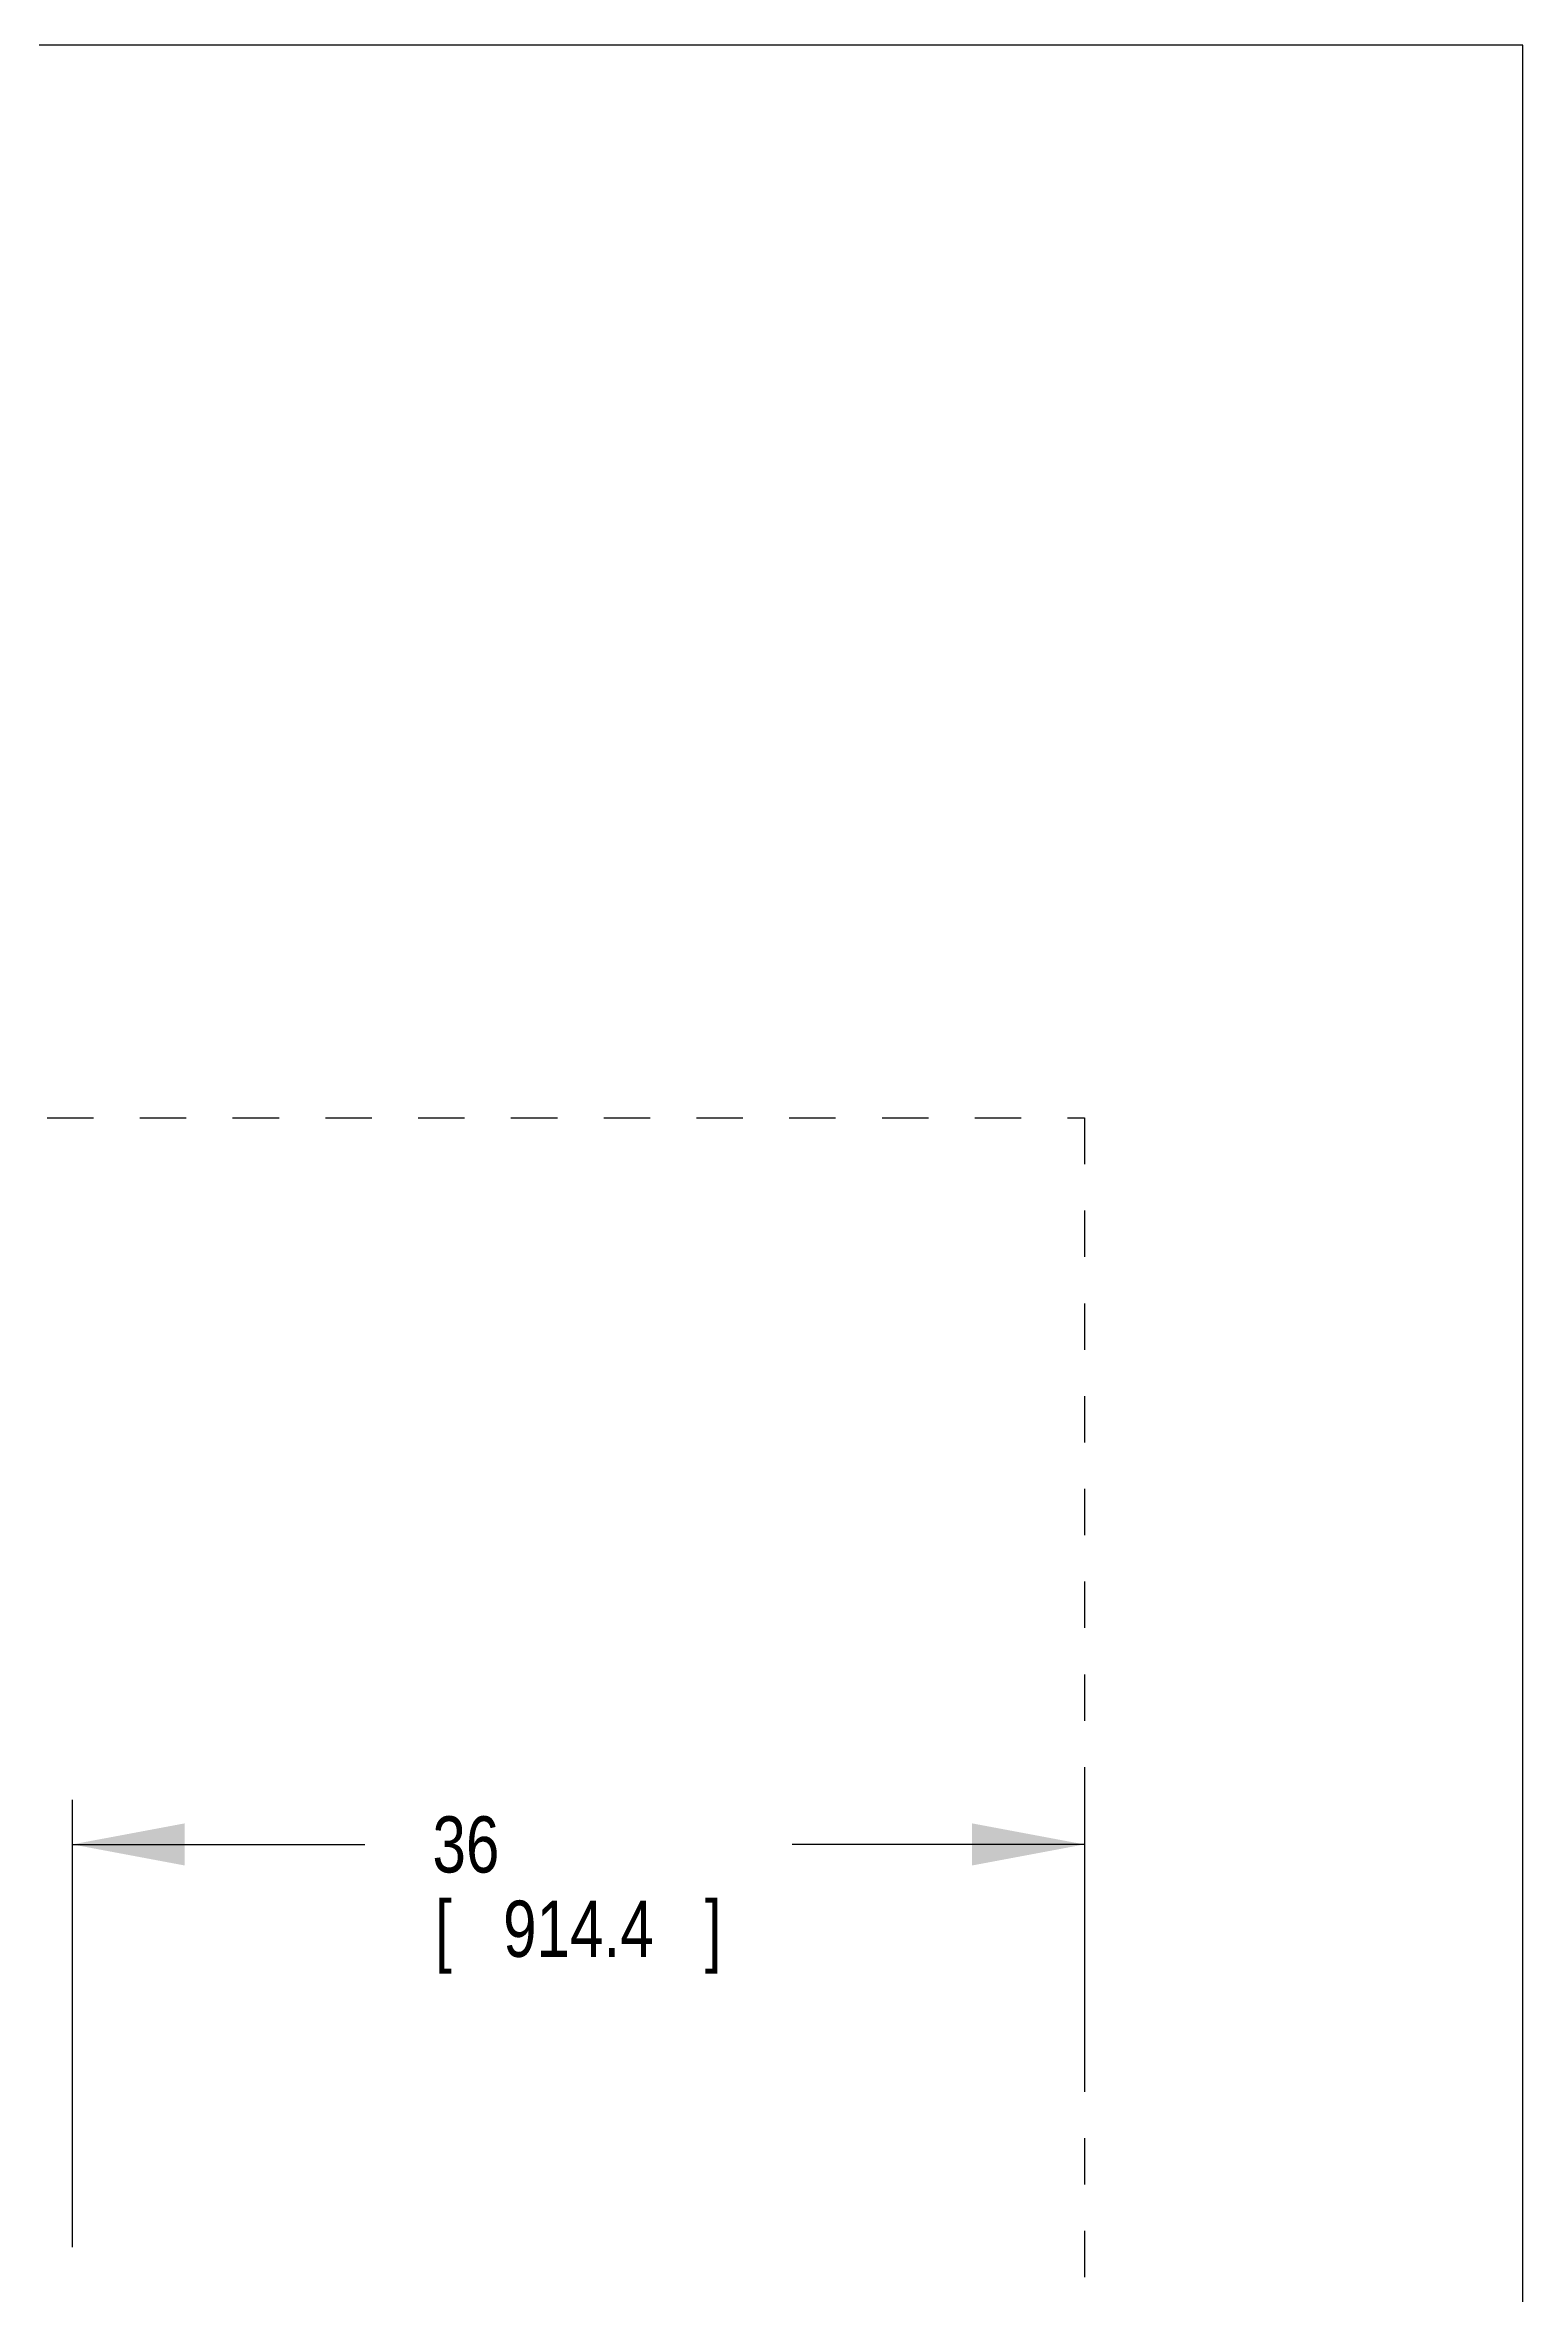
# Model space of a CAD drawing. Extents: x 0 to 300, y 0 to 250.
# Drawn here: x 247.4 to 300, y 169.9 to 250 of the extents above; entities that cross this region are included whole.
import ezdxf
from ezdxf.enums import TextEntityAlignment as Align

# ---------------------------------------------------------------- set-up
doc = ezdxf.new("R2010")
doc.units = 0
doc.header["$LTSCALE"] = 16.5
doc.linetypes.add('DASHED', pattern=[0.2, 0.1, -0.1])
doc.layers.get('0').update_dxf_attribs({"linetype": 'CONTINUOUS'})
doc.layers.add('SERVCLEAR', color=1, linetype='CONTINUOUS')
doc.layers.add('SERVCLRDIM', color=1, linetype='CONTINUOUS')
doc.styles.get("Standard").update_dxf_attribs({"font": 'txt', "width": 0.8})
doc.dimstyles.get("Standard").update_dxf_attribs({"dimtxt": 0.18, "dimasz": 0.18, "dimexe": 0.18, "dimexo": 0.0625, "dimgap": 0.09, "dimtad": 0, "dimtih": 1, "dimtoh": 1, "dimzin": 0, "dimcen": 0.09, "dimazin": 3, "dimtfac": 1, "dimtofl": 0, "dimtmove": 0, "dimatfit": 3})

# ---------------------------------------------------------------- blocks, each defined once
blk = doc.blocks.new('_FILLED')
at = {"color": 0, "linetype": 'ByBlock'}
blk.add_solid([(0, 0), (-1, 0.1875), (-1, -0.1875)], dxfattribs=at)
blk = doc.blocks.new('*D13')
at = {"layer": 'SERVCLRDIM', "color": 1, "linetype": 'CONTINUOUS'}
for p, q in [((248.398, 171.656), (248.398, 187.568)), ((284.398, 187.568), (284.398, 177.951)), ((248.398, 185.98), (258.798, 185.98)), ((284.398, 185.98), (273.998, 185.98))]:
    blk.add_line(p, q, dxfattribs=at)
at = {"layer": 'SERVCLRDIM', "color": 1, "linetype": 'CONTINUOUS', "xscale": 4, "yscale": 4, "zscale": 4, "rotation": 180}
blk.add_blockref('_FILLED', (248.398, 185.98), dxfattribs=at)
at = {"layer": 'SERVCLRDIM', "color": 1, "linetype": 'CONTINUOUS', "xscale": 4, "yscale": 4, "zscale": 4}
blk.add_blockref('_FILLED', (284.398, 185.98), dxfattribs=at)
at = {"layer": 'SERVCLRDIM', "color": 1, "linetype": 'CONTINUOUS', "width": 0.8}
for s, p in [('36', (262.398, 184.98)), ('[', (261.598, 181.98)), ('914.4', (266.398, 181.98)), (']', (271.198, 181.98))]:
    blk.add_text(s, height=2, dxfattribs=at).set_placement(p, align=Align.CENTER)

msp = doc.modelspace()

# ---------------------------------------------------------------- linework, layer by layer
at = {"color": 7, "linetype": 'CONTINUOUS'}
for p in [(0, 250), (300, 0)]:
    msp.add_line(p, (300, 250), dxfattribs=at)
at = {"layer": 'SERVCLEAR', "color": 1, "linetype": 'DASHED'}
for p, q in [((0, 211.83), (284.398, 211.83)), ((284.398, 211.83), (284.398, 41.455))]:
    msp.add_line(p, q, dxfattribs=at)

# ---------------------------------------------------------------- dimensions: what is measured, and where the dimension line sits
at = {"layer": 'SERVCLRDIM', "color": 1, "linetype": 'CONTINUOUS'}
dim = msp.add_linear_dim(base=(284.398, 185.98), p1=(248.398, 170.068), p2=(284.398, 176.364), dimstyle='Standard', dxfattribs=at)
dim.commit()
dim.dimension.update_dxf_attribs({"geometry": '*D13', "text_midpoint": (266.398, 184.48), "dimtype": 128})

doc.saveas('drawing.dxf')
